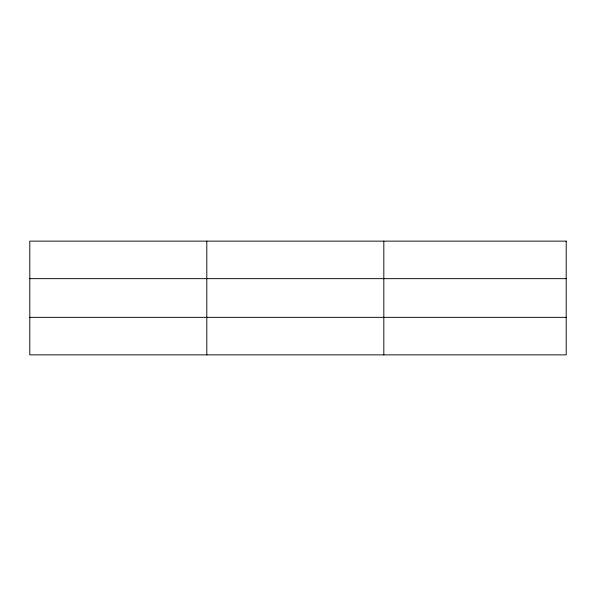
<?xml version="1.0" encoding="UTF-8"?>
<svg xmlns="http://www.w3.org/2000/svg" width="596" height="596" viewBox="0 0 596 596"><rect width="100%" height="100%" fill="white"/><g stroke="black" fill="none" stroke-linecap="round" stroke-linejoin="round"><path stroke-width="0.89" d="M206.812 354.873L206.812 241.127M383.824 354.873L383.824 241.127M29.8 278.66L566.2 278.66M29.8 317.34L566.2 317.34M566.2 241.127L566.2 354.873L29.8 354.873L29.8 241.127L566.2 241.127"/></g></svg>
